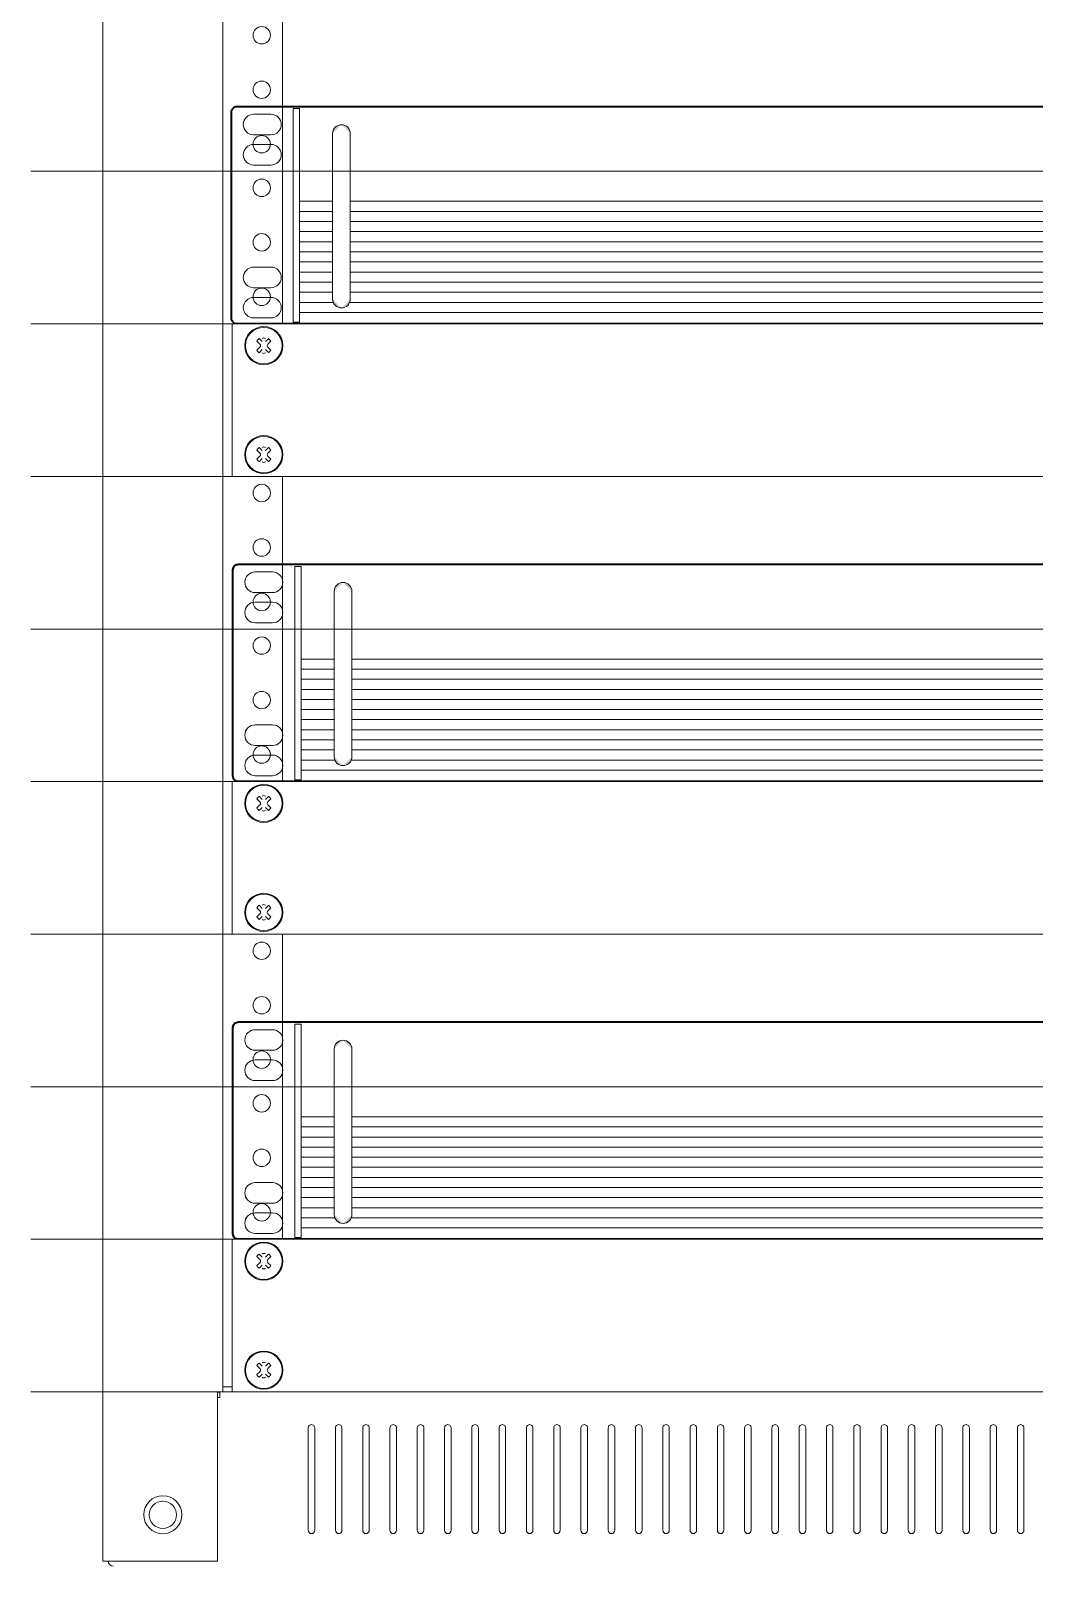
# Model space of a CAD drawing. Header units: millimetres. Extents: x -71336 to -33468, y -26189 to 22712.
# Drawn here: x -34597.8 to -34305.3, y -13304.2 to -12856.8 of the extents above; entities that cross this region are included whole.
import ezdxf

# ---------------------------------------------------------------- set-up
doc = ezdxf.new("R2010")
doc.units = ezdxf.units.MM
doc.set_wipeout_variables(frame=1)
doc.layers.add('PDF3_Geometry', color=7, linetype='Continuous')
doc.layers.add('PDF3_Solid Fills', color=7, linetype='Continuous')
doc.layers.add('SC - Equipment', color=7, linetype='Continuous', lineweight=13)
doc.layers.add('SC - Rack Layout - U-guides and centreline', color=5, linetype='Continuous', lineweight=13, plot=False)
doc.styles.add('ARIAL', font='arial.ttf')

# ---------------------------------------------------------------- blocks, each defined once
blk = doc.blocks.new('*U240')
at = {"layer": 'SC - Rack Layout - U-guides and centreline', "ltscale": 5}
blk.add_lwpolyline([(-300, 0), (300, 0)], dxfattribs=at)
blk = doc.blocks.new('*U241')
at = {"layer": 'SC - Rack Layout - U-guides and centreline', "color": 0, "linetype": 'ByBlock', "lineweight": -2, "transparency": 16777216}
for p in [(0, 355.6), (0, 311.15), (0, 266.7), (0, 222.25), (0, 177.8), (0, 133.35), (0, 88.9), (0, 44.45), (0, 0)]:
    blk.add_blockref('*U240', p, dxfattribs=at)
blk = doc.blocks.new('*U270')
at = {"ltscale": 5}
blk.add_line((-227.076, 52.324), (-244.4623, 52.324), dxfattribs=at)
at = {"layer": 'SC - Equipment'}
for p, q in [((-279.3873, 452.374), (-279.3873, 407.924)), ((-244.4623, 407.924), (-244.4623, 452.374)), ((-227.076, 452.374), (-227.076, 407.924)), ((-279.3873, 407.924), (-279.3873, 363.474)), ((-244.4623, 363.474), (-244.4623, 407.924)), ((-227.076, 407.924), (-227.076, 363.474)), ((-279.3873, 363.474), (-279.3873, 319.024)), ((-244.4623, 319.024), (-244.4623, 363.474)), ((-227.076, 363.474), (-227.076, 319.024)), ((-279.3873, 319.024), (-279.3873, 274.574)), ((-244.4623, 274.574), (-244.4623, 319.024)), ((-227.076, 319.024), (-227.076, 274.574)), ((-279.3873, 274.574), (-279.3873, 230.124)), ((-244.4623, 230.124), (-244.4623, 274.574)), ((-227.076, 274.574), (-227.076, 230.124)), ((-279.3873, 230.124), (-279.3873, 185.674)), ((-244.4623, 185.674), (-244.4623, 230.124)), ((-227.076, 230.124), (-227.076, 185.674)), ((-279.3873, 185.674), (-279.3873, 141.224)), ((-244.4623, 141.224), (-244.4623, 185.674)), ((-227.076, 185.674), (-227.076, 141.224)), ((-279.3873, 141.224), (-279.3873, 96.774)), ((-244.4623, 96.774), (-244.4623, 141.224)), ((-227.076, 141.224), (-227.076, 96.774)), ((-279.3873, 96.774), (-279.3873, 52.324)), ((-244.4623, 52.324), (-244.4623, 96.774)), ((-227.076, 96.774), (-227.076, 52.324)), ((-279.3873, 52.324), (-279.3873, 1.524)), ((-245.9863, 50.7365), (-245.9863, 1.524)), ((-245.364, 50.7365), (-245.9863, 50.7365)), ((-245.364, 50.8), (244.4623, 50.8)), ((-245.364, 50.8), (-245.364, 49.1998)), ((-244.4623, 50.8), (-244.4623, 52.324)), ((-232.537, 50.8), (-232.537, 52.324)), ((-245.364, 49.1998), (-245.9863, 49.1998)), ((-219.583, 40.3225), (-219.583, 10.4775)), ((-217.678, 10.4775), (-217.678, 40.3225)), ((-211.6328, 40.3225), (-211.6328, 10.4775)), ((-209.7278, 10.4775), (-209.7278, 40.3225)), ((-203.6826, 40.3225), (-203.6826, 10.4775)), ((-201.7776, 10.4775), (-201.7776, 40.3225)), ((-195.7324, 40.3225), (-195.7324, 10.4775)), ((-193.8274, 10.4775), (-193.8274, 40.3225)), ((-187.7822, 40.3225), (-187.7822, 10.4775)), ((-185.8772, 10.4775), (-185.8772, 40.3225)), ((-179.832, 40.3225), (-179.832, 10.4775)), ((-177.927, 10.4775), (-177.927, 40.3225)), ((-171.8818, 40.3225), (-171.8818, 10.4775)), ((-169.9768, 10.4775), (-169.9768, 40.3225)), ((-163.9316, 40.3225), (-163.9316, 10.4775)), ((-162.0266, 10.4775), (-162.0266, 40.3225)), ((-155.9814, 40.3225), (-155.9814, 10.4775)), ((-154.0764, 10.4775), (-154.0764, 40.3225)), ((-148.0312, 40.3225), (-148.0312, 10.4775)), ((-146.1262, 10.4775), (-146.1262, 40.3225)), ((-140.081, 40.3225), (-140.081, 10.4775)), ((-138.176, 10.4775), (-138.176, 40.3225)), ((-132.1308, 40.3225), (-132.1308, 10.4775)), ((-130.2258, 10.4775), (-130.2258, 40.3225)), ((-124.1806, 40.3225), (-124.1806, 10.4775)), ((-122.2756, 10.4775), (-122.2756, 40.3225)), ((-116.2304, 40.3225), (-116.2304, 10.4775)), ((-114.3254, 10.4775), (-114.3254, 40.3225)), ((-108.2802, 40.3225), (-108.2802, 10.4775)), ((-106.3752, 10.4775), (-106.3752, 40.3225)), ((-100.33, 40.3225), (-100.33, 10.4775)), ((-98.425, 10.4775), (-98.425, 40.3225)), ((-92.3798, 40.3225), (-92.3798, 10.4775)), ((-90.4748, 10.4775), (-90.4748, 40.3225)), ((-84.4296, 40.3225), (-84.4296, 10.4775)), ((-82.5246, 10.4775), (-82.5246, 40.3225)), ((-76.4794, 40.3225), (-76.4794, 10.4775)), ((-74.5744, 10.4775), (-74.5744, 40.3225)), ((-68.5292, 40.3225), (-68.5292, 10.4775)), ((-66.6242, 10.4775), (-66.6242, 40.3225)), ((-60.579, 40.3225), (-60.579, 10.4775)), ((-58.674, 10.4775), (-58.674, 40.3225)), ((-52.6288, 40.3225), (-52.6288, 10.4775)), ((-50.7238, 10.4775), (-50.7238, 40.3225)), ((-44.6786, 40.3225), (-44.6786, 10.4775)), ((-42.7736, 10.4775), (-42.7736, 40.3225)), ((-36.7284, 40.3225), (-36.7284, 10.4775)), ((-34.8234, 10.4775), (-34.8234, 40.3225)), ((-28.7782, 40.3225), (-28.7782, 10.4775)), ((-26.8732, 10.4775), (-26.8732, 40.3225)), ((-20.828, 40.3225), (-20.828, 10.4775)), ((-18.923, 10.4775), (-18.923, 40.3225)), ((-12.8778, 40.3225), (-12.8778, 10.4775)), ((-10.9728, 10.4775), (-10.9728, 40.3225)), ((-279.3873, 1.524), (-245.9863, 1.524))]:
    blk.add_line(p, q, dxfattribs=at)
for centre, radius in [((-233.11485, 446.024), 2.54), ((-233.11485, 430.149), 2.54), ((-233.11485, 414.274), 2.54), ((-233.11485, 401.574), 2.54), ((-233.11485, 385.699), 2.54), ((-233.11485, 369.824), 2.54), ((-233.11485, 357.124), 2.54), ((-233.11485, 341.249), 2.54), ((-233.11485, 325.374), 2.54), ((-233.11485, 312.674), 2.54), ((-233.11485, 296.799), 2.54), ((-233.11485, 280.924), 2.54), ((-233.11485, 268.224), 2.54), ((-233.11485, 252.349), 2.54), ((-233.11485, 236.474), 2.54), ((-233.11485, 223.774), 2.54), ((-233.11485, 207.899), 2.54), ((-233.11485, 192.024), 2.54), ((-233.11485, 179.324), 2.54), ((-233.11485, 163.449), 2.54), ((-233.11485, 147.574), 2.54), ((-233.11485, 134.874), 2.54), ((-233.11485, 118.999), 2.54), ((-233.11485, 103.124), 2.54), ((-233.11485, 90.424), 2.54), ((-233.11485, 74.549), 2.54), ((-233.11485, 58.674), 2.54), ((-261.9375, 15.0114), 5.5499), ((-261.9375, 15.0114), 3.9751)]:
    blk.add_circle(centre, radius, dxfattribs=at)
for centre, radius, start, end in [((-218.6305, 40.3225), 0.9525, 359.999983, 179.999991), ((-210.6803, 40.3225), 0.9525, 359.999983, 179.999991), ((-202.7301, 40.3225), 0.9525, 359.999983, 179.999991), ((-194.7799, 40.3225), 0.9525, 359.999983, 179.999991), ((-186.8297, 40.3225), 0.9525, 359.999983, 179.999991), ((-178.8795, 40.3225), 0.9525, 359.999983, 179.999991), ((-170.9293, 40.3225), 0.9525, 359.999983, 179.999991), ((-162.9791, 40.3225), 0.9525, 359.999983, 179.999991), ((-155.0289, 40.3225), 0.9525, 359.999983, 179.999991), ((-147.0787, 40.3225), 0.9525, 359.999983, 179.999991), ((-139.1285, 40.3225), 0.9525, 359.999983, 179.999991), ((-131.1783, 40.3225), 0.9525, 359.999983, 179.999991), ((-123.2281, 40.3225), 0.9525, 359.999983, 179.999991), ((-115.2779, 40.3225), 0.9525, 359.999983, 179.999991), ((-107.3277, 40.3225), 0.9525, 359.999983, 179.999991), ((-99.3775, 40.3225), 0.9525, 359.999983, 179.999991), ((-91.4273, 40.3225), 0.9525, 359.999983, 179.999991), ((-83.4771, 40.3225), 0.9525, 359.999983, 179.999991), ((-75.5269, 40.3225), 0.9525, 359.999983, 179.999991), ((-67.5767, 40.3225), 0.9525, 359.999983, 179.999991), ((-59.6265, 40.3225), 0.9525, 359.999983, 179.999991), ((-51.6763, 40.3225), 0.9525, 359.999983, 179.999991), ((-43.7261, 40.3225), 0.9525, 359.999983, 179.999991), ((-35.7759, 40.3225), 0.9525, 359.999983, 179.999991), ((-27.8257, 40.3225), 0.9525, 359.999983, 179.999991), ((-19.8755, 40.3225), 0.9525, 359.999983, 179.999991), ((-11.9253, 40.3225), 0.9525, 359.999983, 179.999991), ((-218.6305, 10.4775), 0.9525, 179.999991, 359.999983), ((-210.6803, 10.4775), 0.9525, 179.999991, 359.999983), ((-202.7301, 10.4775), 0.9525, 179.999991, 359.999983), ((-194.7799, 10.4775), 0.9525, 179.999991, 359.999983), ((-186.8297, 10.4775), 0.9525, 179.999991, 359.999983), ((-178.8795, 10.4775), 0.9525, 179.999991, 359.999983), ((-170.9293, 10.4775), 0.9525, 179.999991, 359.999983), ((-162.9791, 10.4775), 0.9525, 179.999991, 359.999983), ((-155.0289, 10.4775), 0.9525, 179.999991, 359.999983), ((-147.0787, 10.4775), 0.9525, 179.999991, 359.999983), ((-139.1285, 10.4775), 0.9525, 179.999991, 359.999983), ((-131.1783, 10.4775), 0.9525, 179.999991, 359.999983), ((-123.2281, 10.4775), 0.9525, 179.999991, 359.999983), ((-115.2779, 10.4775), 0.9525, 179.999991, 359.999983), ((-107.3277, 10.4775), 0.9525, 179.999991, 359.999983), ((-99.3775, 10.4775), 0.9525, 179.999991, 359.999983), ((-91.4273, 10.4775), 0.9525, 179.999991, 359.999983), ((-83.4771, 10.4775), 0.9525, 179.999991, 359.999983), ((-75.5269, 10.4775), 0.9525, 179.999991, 359.999983), ((-67.5767, 10.4775), 0.9525, 179.999991, 359.999983), ((-59.6265, 10.4775), 0.9525, 179.999991, 359.999983), ((-51.6763, 10.4775), 0.9525, 179.999991, 359.999983), ((-43.7261, 10.4775), 0.9525, 179.999991, 359.999983), ((-35.7759, 10.4775), 0.9525, 179.999991, 359.999983), ((-27.8257, 10.4775), 0.9525, 179.999991, 359.999983), ((-19.8755, 10.4775), 0.9525, 179.999991, 359.999983), ((-11.9253, 10.4775), 0.9525, 179.999991, 359.999983), ((-276.352, 1.524), 1.524, 180, 270)]:
    blk.add_arc(centre, radius, start, end, dxfattribs=at)
at = {"ltscale": 5, "style": 'ARIAL', "flags": 1}
blk.add_attdef('UNITS', (470.5, 46), '', height=9.73997, dxfattribs=at)
blk = doc.blocks.new('LG CVCA')
at = {"layer": 'PDF3_Solid Fills', "true_color": 0xffffff, "transparency": 33554559}
h = blk.add_hatch(color=7, dxfattribs=at)
h.paths.add_polyline_path([(-209.43, 4.64, 0.414229), (-206.85, 7.21)], flags=0)
h.paths.add_polyline_path([(-212, 7.21, 0.414122), (-209.43, 4.64)], flags=0)
h.paths.add_polyline_path([(-212, 7.21), (-212, 55.44)], flags=0)
h.paths.add_polyline_path([(-209.43, 58.01, 0.414229), (-212, 55.44)], flags=0)
h.paths.add_polyline_path([(-206.85, 55.44, 0.414335), (-209.43, 58.01)], flags=0)
at = {"layer": 'PDF3_Geometry', "lineweight": 35}
blk.add_lwpolyline([(241.5, 1.64, -0.41475), (239.86, 0), (-239.86, 0, -0.414753), (-241.5, 1.64), (-241.5, 61.68, -0.414378), (-239.86, 63.32), (239.86, 63.32, -0.414374), (241.5, 61.68)], format="xyb", close=True, dxfattribs=at)
at = {"layer": 'PDF3_Geometry', "lineweight": 18}
blk.add_lwpolyline([(-221.65, 0.52), (-223.5, 0.52), (-223.5, 62.7), (-221.65, 62.7)], close=True, dxfattribs=at)
for points in [[(-235.03, 61.06), (-229.97, 61.06, -0.414323), (-226.97, 58.06, -0.414323), (-229.97, 55.06), (-235.03, 55.06, -0.414323), (-238.03, 58.06, -0.414323)], [(-209.43, 4.64, -0.414122), (-212, 7.21), (-212, 55.44, -0.414229), (-209.43, 58.01, -0.414335), (-206.85, 55.44), (-206.85, 7.21, -0.414229)], [(-235.03, 52.26), (-229.97, 52.26, -0.414323), (-226.97, 49.26, -0.414323), (-229.97, 46.26), (-235.03, 46.26, -0.414323), (-238.03, 49.26, -0.414323)], [(-235.03, 16.52), (-229.97, 16.52, -0.414323), (-226.97, 13.52, -0.414323), (-229.97, 10.52), (-235.03, 10.52, -0.414323), (-238.03, 13.52, -0.414323)], [(-235.03, 7.72), (-229.97, 7.72, -0.414323), (-226.97, 4.72, -0.414323), (-229.97, 1.72), (-235.03, 1.72, -0.414323), (-238.03, 4.72, -0.414323)]]:
    blk.add_lwpolyline(points, format="xyb", close=True, dxfattribs=at)
for points in [[(-221.65, 35.7), (-212, 35.7)], [(-221.65, 32.76), (-212, 32.76)], [(-206.85, 35.7), (206.92, 35.7)], [(-206.85, 32.76), (206.92, 32.76)], [(-221.65, 29.81), (-212, 29.81)], [(-221.65, 26.87), (-212, 26.87)], [(-206.85, 29.81), (206.92, 29.81)], [(-206.85, 26.87), (206.92, 26.87)], [(-221.65, 23.92), (-212, 23.92)], [(-206.85, 23.92), (206.92, 23.92)], [(-221.65, 20.98), (-212, 20.98)], [(-221.65, 18.04), (-212, 18.04)], [(-206.85, 20.98), (206.92, 20.98)], [(-206.85, 18.04), (206.92, 18.04)], [(-221.65, 15.09), (-212, 15.09)], [(-206.85, 15.09), (206.92, 15.09)], [(-221.65, 12.15), (-212, 12.15)], [(-221.65, 9.21), (-212, 9.21)], [(-206.85, 12.15), (206.92, 12.15)], [(-206.85, 9.21), (206.92, 9.21)], [(-221.65, 6.26), (-211.82, 6.26)], [(-207.03, 6.26), (207.11, 6.26)], [(-221.65, 3.32), (221.5, 3.32)]]:
    blk.add_lwpolyline(points, dxfattribs=at)
blk = doc.blocks.new('1U BLANK PANEL - RACK LAYOUT')
blk.add_wipeout([(-241.3, 44.45), (241.3, 44.45), (241.3, 0), (-241.3, 0)])
at = {"layer": 'SC - Equipment'}
for p, q in [((-241.3, 0), (-241.3, 44.45)), ((-241.3, 44.45), (241.3, 44.45)), ((241.3, 44.45), (241.3, 0)), ((-233.23, 38.56), (-234.09, 39.42)), ((-233.23, 37.64), (-234.09, 36.78)), ((-232.49, 39.27), (-233.38, 40.16)), ((-232.49, 36.93), (-233.38, 36.04)), ((-230.74, 40.13), (-231.6, 39.27)), ((-230.74, 36.07), (-231.6, 36.93)), ((-230, 39.42), (-230.89, 38.56)), ((-230, 36.78), (-230.89, 37.64)), ((231.89, 38.56), (231.03, 39.42)), ((231.89, 37.64), (231.03, 36.78)), ((232.63, 39.27), (231.74, 40.16)), ((232.63, 36.93), (231.74, 36.04)), ((234.38, 40.13), (233.52, 39.27)), ((234.38, 36.07), (233.52, 36.93)), ((235.12, 39.42), (234.23, 38.56)), ((235.12, 36.78), (234.23, 37.64)), ((-233.23, 6.81), (-234.09, 7.67)), ((-233.23, 5.89), (-234.09, 5.03)), ((-232.49, 7.52), (-233.38, 8.41)), ((-232.49, 5.18), (-233.38, 4.29)), ((-230.74, 8.38), (-231.6, 7.52)), ((-230.74, 4.32), (-231.6, 5.18)), ((-230, 7.67), (-230.89, 6.81)), ((-230, 5.03), (-230.89, 5.89)), ((231.89, 6.81), (231.03, 7.67)), ((231.89, 5.89), (231.03, 5.03)), ((232.63, 7.52), (231.74, 8.41)), ((232.63, 5.18), (231.74, 4.29)), ((234.38, 8.38), (233.52, 7.52)), ((234.38, 4.32), (233.52, 5.18)), ((235.12, 7.67), (234.23, 6.81)), ((235.12, 5.03), (234.23, 5.89)), ((241.3, 0), (-241.3, 0)), ((-241.3, 0), (-241.3, 0))]:
    blk.add_line(p, q, dxfattribs=at)
for centre, major_axis, start_param, end_param in [((-232.06, 38.1), (5.56, 0), 0, 6.283185), ((-232.06, 38.1), (5.33, 0), 0, 6.283185), ((-232.06, 39.73), (0.635, 0), 0.785399, 2.356195), ((233.06, 38.1), (5.56, 0), 0, 6.283185), ((233.06, 38.1), (5.33, 0), 0, 6.283185), ((233.06, 39.73), (0.635, 0), 0.785399, 2.356195), ((-232.06, 38.1), (2.44, 0), 2.143456, 2.563819), ((-232.06, 38.1), (2.44, 0), 3.719366, 4.139729), ((-233.66, 38.1), (0.635, 0), 5.497788, 7.068584), ((-232.06, 36.47), (0.635, 0), 3.926991, 5.497787), ((-230.43, 38.1), (0.635, 0), 2.356195, 3.926991), ((-232.06, 38.1), (2.44, 0), 0.57266, 0.993023), ((-232.06, 38.1), (2.44, 0), 5.290163, 5.710525), ((233.06, 38.1), (2.44, 0), 2.143456, 2.563819), ((233.06, 38.1), (2.44, 0), 3.719366, 4.139729), ((231.46, 38.1), (0.635, 0), 5.497788, 7.068584), ((233.06, 36.47), (0.635, 0), 3.926991, 5.497787), ((234.69, 38.1), (0.635, 0), 2.356195, 3.926991), ((233.06, 38.1), (2.44, 0), 0.57266, 0.993023), ((233.06, 38.1), (2.44, 0), 5.290163, 5.710525), ((-232.06, 6.35), (5.56, 0), 0, 6.283185), ((-232.06, 6.35), (5.33, 0), 0, 6.283185), ((233.06, 6.35), (5.56, 0), 0, 6.283185), ((233.06, 6.35), (5.33, 0), 0, 6.283185), ((-232.06, 6.35), (2.44, 0), 2.143456, 2.563819), ((-232.06, 6.35), (2.44, 0), 3.719366, 4.139729), ((-233.66, 6.35), (0.635, 0), 5.497788, 7.068584), ((-232.06, 7.98), (0.635, 0), 0.785399, 2.356195), ((-230.43, 6.35), (0.635, 0), 2.356195, 3.926991), ((-232.06, 6.35), (2.44, 0), 0.57266, 0.993023), ((-232.06, 6.35), (2.44, 0), 5.290163, 5.710525), ((233.06, 6.35), (2.44, 0), 2.143456, 2.563819), ((233.06, 6.35), (2.44, 0), 3.719366, 4.139729), ((231.46, 6.35), (0.635, 0), 5.497788, 7.068584), ((233.06, 7.98), (0.635, 0), 0.785399, 2.356195), ((234.69, 6.35), (0.635, 0), 2.356195, 3.926991), ((233.06, 6.35), (2.44, 0), 0.57266, 0.993023), ((233.06, 6.35), (2.44, 0), 5.290163, 5.710525), ((-232.06, 4.72), (0.635, 0), 3.926991, 5.497787), ((233.06, 4.72), (0.635, 0), 3.926991, 5.497787)]:
    blk.add_ellipse(centre, major_axis=major_axis, ratio=1, start_param=start_param, end_param=end_param, dxfattribs=at)
blk = doc.blocks.new('*U281')
blk.add_blockref('1U BLANK PANEL - RACK LAYOUT', (0, -44.45))

msp = doc.modelspace()

# ---------------------------------------------------------------- block references
for p in [(-34297.756, -12942.217), (-34297.305, -13075.567), (-34297.305, -13208.917)]:
    msp.add_blockref('LG CVCA', p)
at = {"layer": 'SC - Equipment'}
msp.add_blockref('*U270', (-34297.305, -13304.167), dxfattribs=at)
at = {"layer": 'SC - Rack Layout - U-guides and centreline'}
msp.add_blockref('*U241', (-34297.756, -13253.367), dxfattribs=at)

# ---------------------------------------------------------------- next in the draw order: block references
at = {"layer": 'SC - Equipment'}
for p in [(-34297.756, -12942.217), (-34297.756, -13075.567), (-34297.756, -13208.917)]:
    msp.add_blockref('*U281', p, dxfattribs=at)

doc.saveas('drawing.dxf')
